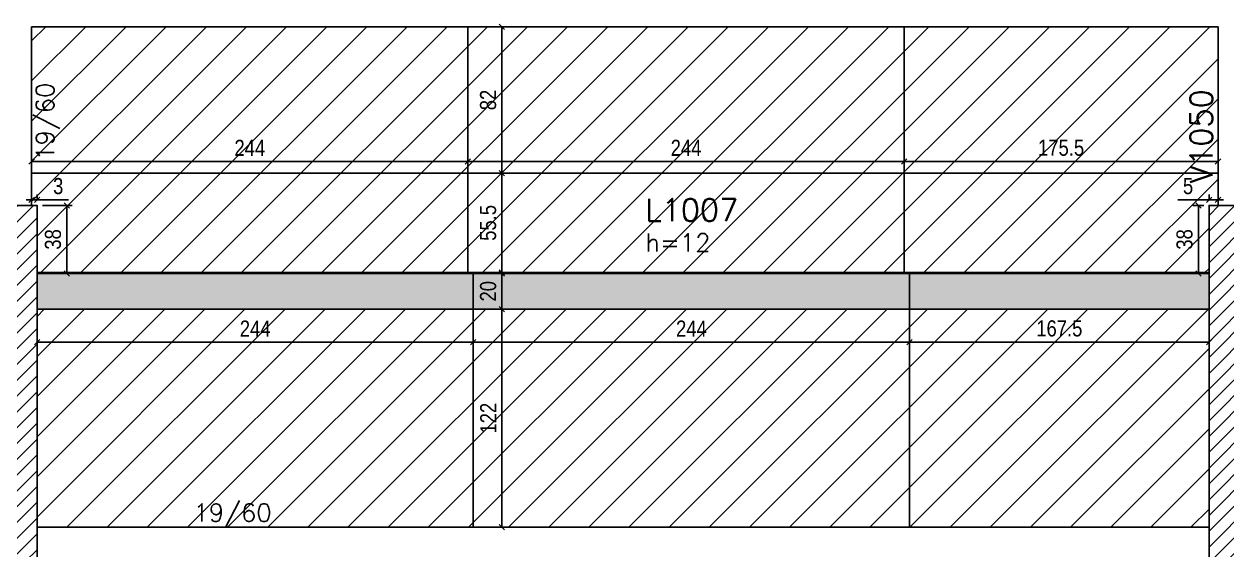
# Model space of a CAD drawing. Extents: x 1860 to 8661, y -614 to 3008.
# Drawn here: x 3371 to 4044, y 1778 to 2072 of the extents above; entities that cross this region are included whole.
import ezdxf

# ---------------------------------------------------------------- set-up
doc = ezdxf.new("R2010")
doc.units = 0
for name, color, linetype in [('COTA', 241, 'Continuous'), ('F-LAJES-DIM', 2, 'Continuous'), ('F-LAJES-NOME', 4, 'Continuous'), ('F-PILARES-HACH', 174, 'Continuous'), ('F-PILARES-S', 170, 'Continuous'), ('F-VIGAS', 3, 'Continuous'), ('F-VIGAS-DIM', 2, 'Continuous'), ('F-VIGAS-NOME', 4, 'Continuous'), ('Painéis', 200, 'Continuous')]:
    doc.layers.add(name, color=color, linetype=linetype)
doc.layers.add('Hachura', color=251, linetype='Continuous', lineweight=9)
doc.styles.add('COTA TECNICA-50', font='techl___.ttf', dxfattribs={"height": 9})
doc.styles.add('MCP', font='romans.shx')
doc.dimstyles.new('COTA PAINEL-50', dxfattribs={"dimtxt": 9, "dimasz": 3, "dimexe": 3, "dimexo": 3, "dimgap": 3, "dimtad": 1, "dimdec": 1, "dimzin": 12, "dimdsep": 46, "dimtxsty": 'COTA TECNICA-50', "dimblk1": 'OBLIQUE', "dimblk2": 'OBLIQUE', "dimsah": 1, "dimcen": 0.9, "dimclrd": 4, "dimclre": 4, "dimclrt": 240, "dimadec": 1, "dimazin": 3, "dimtfac": 1, "dimtdec": 1, "dimtmove": 0, "dimatfit": 3, "dimfxl": 1, "dimtolj": 1, "dimtzin": 12, "dimarcsym": 0})
pattern_1 = [(45, (3915.0974, 555.858), (-4.419417, 4.419417), [])]

# ---------------------------------------------------------------- blocks, each defined once
blk = doc.blocks.new('_Oblique')
at = {"color": 0, "linetype": 'ByBlock', "lineweight": -2}
blk.add_line((-0.5, -0.5), (0.5, 0.5), dxfattribs=at)
blk = doc.blocks.new('*D135')
at = {"layer": 'COTA', "color": 4, "lineweight": -2, "transparency": 16777216}
for p, q in [((3378.1, 1909.36), (3378.1, 1890.93)), ((3622.1, 1909.36), (3622.1, 1890.93)), ((3378.1, 1893.93), (3622.1, 1893.93))]:
    blk.add_line(p, q, dxfattribs=at)
at = {"layer": 'Defpoints', "color": 0, "transparency": 16777216}
for p in [(3378.1, 1912.36), (3622.1, 1912.36), (3622.1, 1893.93)]:
    blk.add_point(p, dxfattribs=at)
at = {"layer": 'COTA', "color": 4, "lineweight": -2, "transparency": 16777216, "xscale": 3, "yscale": 3, "zscale": 3, "rotation": 180}
blk.add_blockref('_Oblique', (3378.1, 1893.93), dxfattribs=at)
at = {"layer": 'COTA', "color": 4, "lineweight": -2, "transparency": 16777216, "xscale": 3, "yscale": 3, "zscale": 3}
blk.add_blockref('_Oblique', (3622.1, 1893.93), dxfattribs=at)
at = {"layer": 'COTA', "color": 240, "transparency": 16777216, "insert": (3500.1, 1901.49), "char_height": 9, "attachment_point": 5, "style": 'COTA TECNICA-50'}
blk.add_mtext('\\A1;244', dxfattribs=at)
blk = doc.blocks.new('*D136')
at = {"layer": 'COTA', "color": 4, "lineweight": -2, "transparency": 16777216}
for p, q in [((3622.1, 1909.36), (3622.1, 1890.93)), ((3866.1, 1909.36), (3866.1, 1890.93)), ((3622.1, 1893.93), (3866.1, 1893.93))]:
    blk.add_line(p, q, dxfattribs=at)
at = {"layer": 'Defpoints', "color": 0, "transparency": 16777216}
for p in [(3622.1, 1912.36), (3866.1, 1912.36), (3866.1, 1893.93)]:
    blk.add_point(p, dxfattribs=at)
at = {"layer": 'COTA', "color": 4, "lineweight": -2, "transparency": 16777216, "xscale": 3, "yscale": 3, "zscale": 3, "rotation": 180}
blk.add_blockref('_Oblique', (3622.1, 1893.93), dxfattribs=at)
at = {"layer": 'COTA', "color": 4, "lineweight": -2, "transparency": 16777216, "xscale": 3, "yscale": 3, "zscale": 3}
blk.add_blockref('_Oblique', (3866.1, 1893.93), dxfattribs=at)
at = {"layer": 'COTA', "color": 240, "transparency": 16777216, "insert": (3744.1, 1901.49), "char_height": 9, "attachment_point": 5, "style": 'COTA TECNICA-50'}
blk.add_mtext('\\A1;244', dxfattribs=at)
blk = doc.blocks.new('*D137')
at = {"layer": 'COTA', "color": 4, "lineweight": -2, "transparency": 16777216}
for p, q in [((3866.1, 1909.36), (3866.1, 1890.93)), ((4033.6, 1909.36), (4033.6, 1890.93)), ((3866.1, 1893.93), (4033.6, 1893.93))]:
    blk.add_line(p, q, dxfattribs=at)
at = {"layer": 'Defpoints', "color": 0, "transparency": 16777216}
for p in [(3866.1, 1912.36), (4033.6, 1912.36), (4033.6, 1893.93)]:
    blk.add_point(p, dxfattribs=at)
at = {"layer": 'COTA', "color": 4, "lineweight": -2, "transparency": 16777216, "xscale": 3, "yscale": 3, "zscale": 3, "rotation": 180}
blk.add_blockref('_Oblique', (3866.1, 1893.93), dxfattribs=at)
at = {"layer": 'COTA', "color": 4, "lineweight": -2, "transparency": 16777216, "xscale": 3, "yscale": 3, "zscale": 3}
blk.add_blockref('_Oblique', (4033.6, 1893.93), dxfattribs=at)
at = {"layer": 'COTA', "color": 240, "transparency": 16777216, "insert": (3949.85, 1901.53), "char_height": 9, "attachment_point": 5, "style": 'COTA TECNICA-50'}
blk.add_mtext('\\A1;167.5', dxfattribs=at)
blk = doc.blocks.new('*D138')
at = {"layer": 'COTA', "color": 4, "lineweight": -2, "transparency": 16777216}
for p, q in [((3625.1, 1912.36), (3641, 1912.36)), ((3638, 1790.36), (3638, 1912.36)), ((3625.1, 1790.36), (3641, 1790.36))]:
    blk.add_line(p, q, dxfattribs=at)
at = {"layer": 'Defpoints', "color": 0, "transparency": 16777216}
for p in [(3622.1, 1912.36), (3638, 1912.36), (3622.1, 1790.36)]:
    blk.add_point(p, dxfattribs=at)
at = {"layer": 'COTA', "color": 4, "lineweight": -2, "transparency": 16777216, "xscale": 3, "yscale": 3, "zscale": 3}
for p, rotation in [((3638, 1912.36), 90), ((3638, 1790.36), 270)]:
    blk.add_blockref('_Oblique', p, dxfattribs=dict(at, rotation=rotation))
at = {"layer": 'COTA', "color": 240, "transparency": 16777216, "insert": (3630.45, 1851.36), "char_height": 9, "attachment_point": 5, "rotation": 90, "style": 'COTA TECNICA-50'}
blk.add_mtext('\\A1;122', dxfattribs=at)
blk = doc.blocks.new('*D139')
at = {"layer": 'COTA', "color": 4, "lineweight": -2, "transparency": 16777216}
for p, q in [((3625.1, 1932.36), (3641, 1932.36)), ((3638, 1912.36), (3638, 1932.36)), ((3625.1, 1912.36), (3641, 1912.36))]:
    blk.add_line(p, q, dxfattribs=at)
at = {"layer": 'Defpoints', "color": 0, "transparency": 16777216}
for p in [(3622.1, 1932.36), (3638, 1932.36), (3622.1, 1912.36)]:
    blk.add_point(p, dxfattribs=at)
at = {"layer": 'COTA', "color": 4, "lineweight": -2, "transparency": 16777216, "xscale": 3, "yscale": 3, "zscale": 3}
for p, rotation in [((3638, 1932.36), 90), ((3638, 1912.36), 270)]:
    blk.add_blockref('_Oblique', p, dxfattribs=dict(at, rotation=rotation))
at = {"layer": 'COTA', "color": 240, "transparency": 16777216, "insert": (3630.41, 1922.36), "char_height": 9, "attachment_point": 5, "rotation": 90, "style": 'COTA TECNICA-50'}
blk.add_mtext('\\A1;20', dxfattribs=at)
blk = doc.blocks.new('*D140')
at = {"layer": 'COTA', "color": 4, "lineweight": -2, "transparency": 16777216}
for p, q in [((3375.1, 1991.36), (3375.1, 1998.03)), ((3375.1, 1995.03), (3619.1, 1995.03)), ((3619.1, 1991.36), (3619.1, 1998.03))]:
    blk.add_line(p, q, dxfattribs=at)
at = {"layer": 'Defpoints', "color": 0, "transparency": 16777216}
for p in [(3619.1, 1995.03), (3375.1, 1988.36), (3619.1, 1988.36)]:
    blk.add_point(p, dxfattribs=at)
at = {"layer": 'COTA', "color": 4, "lineweight": -2, "transparency": 16777216, "xscale": 3, "yscale": 3, "zscale": 3, "rotation": 180}
blk.add_blockref('_Oblique', (3375.1, 1995.03), dxfattribs=at)
at = {"layer": 'COTA', "color": 4, "lineweight": -2, "transparency": 16777216, "xscale": 3, "yscale": 3, "zscale": 3}
blk.add_blockref('_Oblique', (3619.1, 1995.03), dxfattribs=at)
at = {"layer": 'COTA', "color": 240, "transparency": 16777216, "insert": (3497.1, 2002.6), "char_height": 9, "attachment_point": 5, "style": 'COTA TECNICA-50'}
blk.add_mtext('\\A1;244', dxfattribs=at)
blk = doc.blocks.new('*D141')
at = {"layer": 'COTA', "color": 4, "lineweight": -2, "transparency": 16777216}
for p, q in [((3619.1, 1978.77), (3619.1, 1998.03)), ((3619.1, 1995.03), (3863.1, 1995.03)), ((3863.1, 1991.36), (3863.1, 1998.03))]:
    blk.add_line(p, q, dxfattribs=at)
at = {"layer": 'Defpoints', "color": 0, "transparency": 16777216}
for p in [(3863.1, 1995.03), (3863.1, 1988.36), (3619.1, 1975.77)]:
    blk.add_point(p, dxfattribs=at)
at = {"layer": 'COTA', "color": 4, "lineweight": -2, "transparency": 16777216, "xscale": 3, "yscale": 3, "zscale": 3, "rotation": 180}
blk.add_blockref('_Oblique', (3619.1, 1995.03), dxfattribs=at)
at = {"layer": 'COTA', "color": 4, "lineweight": -2, "transparency": 16777216, "xscale": 3, "yscale": 3, "zscale": 3}
blk.add_blockref('_Oblique', (3863.1, 1995.03), dxfattribs=at)
at = {"layer": 'COTA', "color": 240, "transparency": 16777216, "insert": (3741.1, 2002.6), "char_height": 9, "attachment_point": 5, "style": 'COTA TECNICA-50'}
blk.add_mtext('\\A1;244', dxfattribs=at)
blk = doc.blocks.new('*D142')
at = {"layer": 'COTA', "color": 4, "lineweight": -2, "transparency": 16777216}
for p, q in [((3863.1, 1991.36), (3863.1, 1998.03)), ((3863.1, 1995.03), (4038.6, 1995.03)), ((4038.6, 1991.36), (4038.6, 1998.03))]:
    blk.add_line(p, q, dxfattribs=at)
at = {"layer": 'Defpoints', "color": 0, "transparency": 16777216}
for p in [(4038.6, 1995.03), (3863.1, 1988.36), (4038.6, 1988.36)]:
    blk.add_point(p, dxfattribs=at)
at = {"layer": 'COTA', "color": 4, "lineweight": -2, "transparency": 16777216, "xscale": 3, "yscale": 3, "zscale": 3, "rotation": 180}
blk.add_blockref('_Oblique', (3863.1, 1995.03), dxfattribs=at)
at = {"layer": 'COTA', "color": 4, "lineweight": -2, "transparency": 16777216, "xscale": 3, "yscale": 3, "zscale": 3}
blk.add_blockref('_Oblique', (4038.6, 1995.03), dxfattribs=at)
at = {"layer": 'COTA', "color": 240, "transparency": 16777216, "insert": (3950.85, 2002.63), "char_height": 9, "attachment_point": 5, "style": 'COTA TECNICA-50'}
blk.add_mtext('\\A1;175.5', dxfattribs=at)
blk = doc.blocks.new('*D143')
at = {"layer": 'COTA', "color": 4, "lineweight": -2, "transparency": 16777216}
for p, q in [((3381.1, 1970.36), (3397.75, 1970.36)), ((3394.75, 1932.36), (3394.75, 1970.36)), ((3381.1, 1932.36), (3397.75, 1932.36))]:
    blk.add_line(p, q, dxfattribs=at)
at = {"layer": 'Defpoints', "color": 0, "transparency": 16777216}
for p in [(3378.1, 1970.36), (3394.75, 1970.36), (3378.1, 1932.36)]:
    blk.add_point(p, dxfattribs=at)
at = {"layer": 'COTA', "color": 4, "lineweight": -2, "transparency": 16777216, "xscale": 3, "yscale": 3, "zscale": 3}
for p, rotation in [((3394.75, 1970.36), 90), ((3394.75, 1932.36), 270)]:
    blk.add_blockref('_Oblique', p, dxfattribs=dict(at, rotation=rotation))
at = {"layer": 'COTA', "color": 240, "transparency": 16777216, "insert": (3387.04, 1951.36), "char_height": 9, "attachment_point": 5, "rotation": 90, "style": 'COTA TECNICA-50'}
blk.add_mtext('\\A1;38', dxfattribs=at)
blk = doc.blocks.new('*D144')
at = {"layer": 'COTA', "color": 4, "lineweight": -2, "transparency": 16777216}
for p, q in [((3375.1, 1973.44), (3372.1, 1973.44)), ((3375.1, 1973.36), (3375.1, 1976.44)), ((3375.1, 1973.44), (3378.1, 1973.44)), ((3378.1, 1973.36), (3378.1, 1976.44)), ((3378.1, 1973.44), (3395.79, 1973.44))]:
    blk.add_line(p, q, dxfattribs=at)
at = {"layer": 'Defpoints', "color": 0, "transparency": 16777216}
for p in [(3378.1, 1973.44), (3375.1, 1970.36), (3378.1, 1970.36)]:
    blk.add_point(p, dxfattribs=at)
at = {"layer": 'COTA', "color": 4, "lineweight": -2, "transparency": 16777216, "xscale": 3, "yscale": 3, "zscale": 3}
blk.add_blockref('_Oblique', (3375.1, 1973.44), dxfattribs=at)
at = {"layer": 'COTA', "color": 4, "lineweight": -2, "transparency": 16777216, "xscale": 3, "yscale": 3, "zscale": 3, "rotation": 180}
blk.add_blockref('_Oblique', (3378.1, 1973.44), dxfattribs=at)
at = {"layer": 'COTA', "color": 240, "transparency": 16777216, "insert": (3389.95, 1981.14), "char_height": 9, "attachment_point": 5, "style": 'COTA TECNICA-50'}
blk.add_mtext('\\A1;3', dxfattribs=at)
blk = doc.blocks.new('*D145')
at = {"layer": 'COTA', "color": 4, "lineweight": -2, "transparency": 16777216}
for p, q in [((4030.6, 1970.36), (4024.61, 1970.36)), ((4027.61, 1932.36), (4027.61, 1970.36)), ((4030.6, 1932.36), (4024.61, 1932.36))]:
    blk.add_line(p, q, dxfattribs=at)
at = {"layer": 'Defpoints', "color": 0, "transparency": 16777216}
for p in [(4027.61, 1970.36), (4033.6, 1970.36), (4033.6, 1932.36)]:
    blk.add_point(p, dxfattribs=at)
at = {"layer": 'COTA', "color": 4, "lineweight": -2, "transparency": 16777216, "xscale": 3, "yscale": 3, "zscale": 3}
for p, rotation in [((4027.61, 1970.36), 90), ((4027.61, 1932.36), 270)]:
    blk.add_blockref('_Oblique', p, dxfattribs=dict(at, rotation=rotation))
at = {"layer": 'COTA', "color": 240, "transparency": 16777216, "insert": (4019.89, 1951.36), "char_height": 9, "attachment_point": 5, "rotation": 90, "style": 'COTA TECNICA-50'}
blk.add_mtext('\\A1;38', dxfattribs=at)
blk = doc.blocks.new('*D146')
at = {"layer": 'COTA', "color": 4, "lineweight": -2, "transparency": 16777216}
for p, q in [((4033.6, 1973.53), (4016.11, 1973.53)), ((4033.6, 1973.36), (4033.6, 1976.53)), ((4038.6, 1973.53), (4033.6, 1973.53)), ((4038.6, 1973.36), (4038.6, 1976.53)), ((4038.6, 1973.53), (4041.6, 1973.53))]:
    blk.add_line(p, q, dxfattribs=at)
at = {"layer": 'Defpoints', "color": 0, "transparency": 16777216}
for p in [(4033.6, 1973.53), (4033.6, 1970.36), (4038.6, 1970.36)]:
    blk.add_point(p, dxfattribs=at)
at = {"layer": 'COTA', "color": 4, "lineweight": -2, "transparency": 16777216, "xscale": 3, "yscale": 3, "zscale": 3}
blk.add_blockref('_Oblique', (4033.6, 1973.53), dxfattribs=at)
at = {"layer": 'COTA', "color": 4, "lineweight": -2, "transparency": 16777216, "xscale": 3, "yscale": 3, "zscale": 3, "rotation": 180}
blk.add_blockref('_Oblique', (4038.6, 1973.53), dxfattribs=at)
at = {"layer": 'COTA', "color": 240, "transparency": 16777216, "insert": (4021.85, 1981.13), "char_height": 9, "attachment_point": 5, "style": 'COTA TECNICA-50'}
blk.add_mtext('\\A1;5', dxfattribs=at)
blk = doc.blocks.new('*D147')
at = {"layer": 'COTA', "color": 4, "lineweight": -2, "transparency": 16777216}
for p, q in [((3622.1, 1988.36), (3641, 1988.36)), ((3638, 1932.86), (3638, 1988.36)), ((3622.1, 1932.86), (3641, 1932.86))]:
    blk.add_line(p, q, dxfattribs=at)
at = {"layer": 'Defpoints', "color": 0, "transparency": 16777216}
for p in [(3619.1, 1988.36), (3638, 1988.36), (3619.1, 1932.86)]:
    blk.add_point(p, dxfattribs=at)
at = {"layer": 'COTA', "color": 4, "lineweight": -2, "transparency": 16777216, "xscale": 3, "yscale": 3, "zscale": 3}
for p, rotation in [((3638, 1988.36), 90), ((3638, 1932.86), 270)]:
    blk.add_blockref('_Oblique', p, dxfattribs=dict(at, rotation=rotation))
at = {"layer": 'COTA', "color": 240, "transparency": 16777216, "insert": (3630.4, 1960.61), "char_height": 9, "attachment_point": 5, "rotation": 90, "style": 'COTA TECNICA-50'}
blk.add_mtext('\\A1;55.5', dxfattribs=at)
blk = doc.blocks.new('*D148')
at = {"layer": 'COTA', "color": 4, "lineweight": -2, "transparency": 16777216}
for p, q in [((3622.1, 2070.36), (3641, 2070.36)), ((3638, 1988.36), (3638, 2070.36)), ((3622.1, 1988.36), (3641, 1988.36))]:
    blk.add_line(p, q, dxfattribs=at)
at = {"layer": 'Defpoints', "color": 0, "transparency": 16777216}
for p in [(3619.1, 2070.36), (3638, 2070.36), (3619.1, 1988.36)]:
    blk.add_point(p, dxfattribs=at)
at = {"layer": 'COTA', "color": 4, "lineweight": -2, "transparency": 16777216, "xscale": 3, "yscale": 3, "zscale": 3}
for p, rotation in [((3638, 2070.36), 90), ((3638, 1988.36), 270)]:
    blk.add_blockref('_Oblique', p, dxfattribs=dict(at, rotation=rotation))
at = {"layer": 'COTA', "color": 240, "transparency": 16777216, "insert": (3630.41, 2029.36), "char_height": 9, "attachment_point": 5, "rotation": 90, "style": 'COTA TECNICA-50'}
blk.add_mtext('\\A1;82', dxfattribs=at)

msp = doc.modelspace()

# ---------------------------------------------------------------- hatches: boundary and pattern name
at = {"layer": 'F-PILARES-HACH', "linetype": 'Continuous'}
h = msp.add_hatch(dxfattribs=at)
h.set_pattern_fill('ANSI31', color=256, scale=50, style=0)
h.set_pattern_definition(pattern_1)
h.paths.add_polyline_path([(3353.1, 1771.36), (3378.1, 1771.36), (3378.1, 1970.36), (3353.1, 1970.36)], flags=16)
h = msp.add_hatch(dxfattribs=at)
h.set_pattern_fill('ANSI31', color=256, scale=50, style=0)
h.set_pattern_definition(pattern_1)
h.paths.add_polyline_path([(4033.6, 1771.36), (4057.6, 1771.36), (4057.6, 1970.36), (4033.6, 1970.36)], flags=16)
at = {"layer": 'Hachura', "linetype": 'ByBlock'}
h = msp.add_hatch(dxfattribs=at)
h.set_pattern_fill('ANSI31', color=256, scale=5)
h.set_pattern_definition([(45, (-236.451, 0), (-11.22532, 11.22532), [])])
h.paths.add_polyline_path([(3378.1, 1912.36), (3378.1, 1790.36), (3622.1, 1790.36), (3622.1, 1912.36)])
h.paths.add_polyline_path([(3622.1, 1912.36), (3622.1, 1790.36), (3705.6, 1790.36), (3866.1, 1790.36), (3866.1, 1912.36)])
h.paths.add_polyline_path([(3866.1, 1912.36), (3866.1, 1790.36), (4033.6, 1790.36), (4033.6, 1912.36)])
h.paths.add_polyline_path([(3863.1, 1988.36), (3863.1, 1932.86), (4033.6, 1932.86), (4033.6, 1970.36), (4038.6, 1970.36), (4038.6, 1988.36)])
h.paths.add_polyline_path([(3863.1, 2070.36), (3863.1, 1988.36), (4038.6, 1988.36), (4038.6, 2070.36)])
h.paths.add_polyline_path([(3705.6, 2070.36), (3619.1, 2070.36), (3619.1, 1988.36), (3863.1, 1988.36), (3863.1, 2070.36)])
h.paths.add_polyline_path([(3619.1, 1988.36), (3619.1, 1932.86), (3863.1, 1932.86), (3863.1, 1988.36)])
h.paths.add_polyline_path([(3375.1, 1988.36), (3375.1, 1970.36), (3378.1, 1970.36), (3378.1, 1932.86), (3619.1, 1932.86), (3619.1, 1988.36)])
h.paths.add_polyline_path([(3619.1, 1988.36), (3619.1, 2070.36), (3375.1, 2070.36), (3375.1, 1988.36)])
h = msp.add_hatch(color=256, dxfattribs=at)
h.dxf.hatch_style = 1
h.paths.add_polyline_path([(3622.1, 1932.36), (3378.1, 1932.36), (3378.1, 1912.36), (3622.1, 1912.36)])
h.paths.add_polyline_path([(3866.1, 1932.36), (3622.1, 1932.36), (3622.1, 1912.36), (3866.1, 1912.36)])
h.paths.add_polyline_path([(4033.6, 1932.36), (3866.1, 1932.36), (3866.1, 1912.36), (4033.6, 1912.36)])

# ---------------------------------------------------------------- linework, layer by layer
at = {"layer": 'F-PILARES-S', "linetype": 'Continuous'}
for points in [[(3353.1, 1771.36), (3378.1, 1771.36), (3378.1, 1970.36), (3353.1, 1970.36), (3353.1, 1771.36)], [(4033.6, 1771.36), (4057.6, 1771.36), (4057.6, 1970.36), (4033.6, 1970.36), (4033.6, 1771.36)]]:
    msp.add_lwpolyline(points, dxfattribs=at)
at = {"layer": 'F-VIGAS'}
for points in [[(3375.1, 1970.36), (3375.1, 2070.36)], [(3375.1, 2070.36), (3705.6, 2070.36)], [(3705.6, 2070.36), (4038.6, 2070.36)], [(4038.6, 2070.36), (4038.6, 1970.36)], [(3705.6, 1790.36), (3378.1, 1790.36)], [(4033.6, 1790.36), (3705.6, 1790.36)]]:
    msp.add_lwpolyline(points, dxfattribs=at)
at = {"layer": 'Painéis'}
for p, q in [((3622.1, 1790.36), (3622.1, 1932.36)), ((3866.1, 1790.36), (3866.1, 1932.36))]:
    msp.add_line(p, q, dxfattribs=at)
for points in [[(3619.1, 1932.36), (3619.1, 2070.36)], [(3863.1, 1932.36), (3863.1, 2070.36)], [(3375.1, 1988.36), (4038.6, 1988.36)], [(4033.6, 1932.86), (3378.1, 1932.86)], [(4033.6, 1932.36), (3378.1, 1932.36)], [(4033.6, 1912.36), (3378.1, 1912.36)]]:
    msp.add_lwpolyline(points, dxfattribs=at)

# ---------------------------------------------------------------- texts
at = {"layer": 'F-LAJES-DIM', "linetype": 'Continuous', "style": 'MCP'}
msp.add_text('h=12', height=10, dxfattribs=at).set_placement((3718.34, 1944.59))
at = {"layer": 'F-LAJES-NOME', "linetype": 'Continuous', "style": 'MCP'}
msp.add_text('L1007', height=12.5, dxfattribs=at).set_placement((3718.34, 1961.59))
at = {"layer": 'F-VIGAS-DIM', "linetype": 'Continuous', "style": 'MCP'}
msp.add_text('19/60', height=10, rotation=90, dxfattribs=at).set_placement((3387.6, 1995.36))
msp.add_text('19/60', height=10, dxfattribs=at).set_placement((3465.6, 1793.48))
at = {"layer": 'F-VIGAS-NOME', "linetype": 'Continuous', "style": 'MCP'}
msp.add_text('V1050', height=12.5, rotation=90, dxfattribs=at).set_placement((4035.47, 1982.86))

# ---------------------------------------------------------------- dimensions: what is measured, and where the dimension line sits
at = {"layer": 'COTA'}
for base, p1, p2, picture, middle in [((3638, 2070.36), (3619.1, 1988.36), (3619.1, 2070.36), '*D148', (3630.41, 2029.36)), ((3638, 1932.36), (3622.1, 1912.36), (3622.1, 1932.36), '*D139', (3630.41, 1922.36))]:
    dim = msp.add_linear_dim(base=base, p1=p1, p2=p2, angle=90, dimstyle='COTA PAINEL-50', override={"dimtmove": 1}, dxfattribs=at)
    dim.commit()
    dim.dimension.update_dxf_attribs({"geometry": picture, "text_midpoint": middle})
for base, p1, p2, picture, middle in [((3619.1, 1995.03), (3375.1, 1988.36), (3619.1, 1988.36), '*D140', (3497.1, 2002.6)), ((3378.1, 1973.44), (3375.1, 1970.36), (3378.1, 1970.36), '*D144', (3389.95, 1981.14)), ((4033.6, 1973.53), (4038.6, 1970.36), (4033.6, 1970.36), '*D146', (4021.85, 1981.13)), ((3622.1, 1893.93), (3378.1, 1912.36), (3622.1, 1912.36), '*D135', (3500.1, 1901.49))]:
    dim = msp.add_linear_dim(base=base, p1=p1, p2=p2, dimstyle='COTA PAINEL-50', dxfattribs=at)
    dim.commit()
    dim.dimension.update_dxf_attribs({"geometry": picture, "text_midpoint": middle})
for base, p1, p2, picture, middle in [((3863.1, 1995.03), (3619.1, 1975.77), (3863.1, 1988.36), '*D141', (3741.1, 2002.6)), ((4038.6, 1995.03), (3863.1, 1988.36), (4038.6, 1988.36), '*D142', (3950.85, 2002.63)), ((3866.1, 1893.93), (3622.1, 1912.36), (3866.1, 1912.36), '*D136', (3744.1, 1901.49)), ((4033.6, 1893.93), (3866.1, 1912.36), (4033.6, 1912.36), '*D137', (3949.85, 1901.53))]:
    dim = msp.add_linear_dim(base=base, p1=p1, p2=p2, dimstyle='COTA PAINEL-50', override={"dimtmove": 1}, dxfattribs=at)
    dim.commit()
    dim.dimension.update_dxf_attribs({"geometry": picture, "text_midpoint": middle})
for base, p1, p2, picture, middle in [((3638, 1988.36), (3619.1, 1932.86), (3619.1, 1988.36), '*D147', (3630.4, 1960.61)), ((3394.75, 1970.36), (3378.1, 1932.36), (3378.1, 1970.36), '*D143', (3387.04, 1951.36)), ((4027.61, 1970.36), (4033.6, 1932.36), (4033.6, 1970.36), '*D145', (4019.89, 1951.36)), ((3638, 1912.36), (3622.1, 1790.36), (3622.1, 1912.36), '*D138', (3630.45, 1851.36))]:
    dim = msp.add_linear_dim(base=base, p1=p1, p2=p2, angle=90, dimstyle='COTA PAINEL-50', dxfattribs=at)
    dim.commit()
    dim.dimension.update_dxf_attribs({"geometry": picture, "text_midpoint": middle})

doc.saveas('drawing.dxf')
